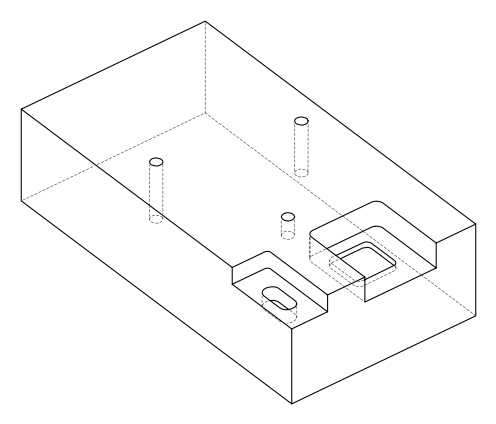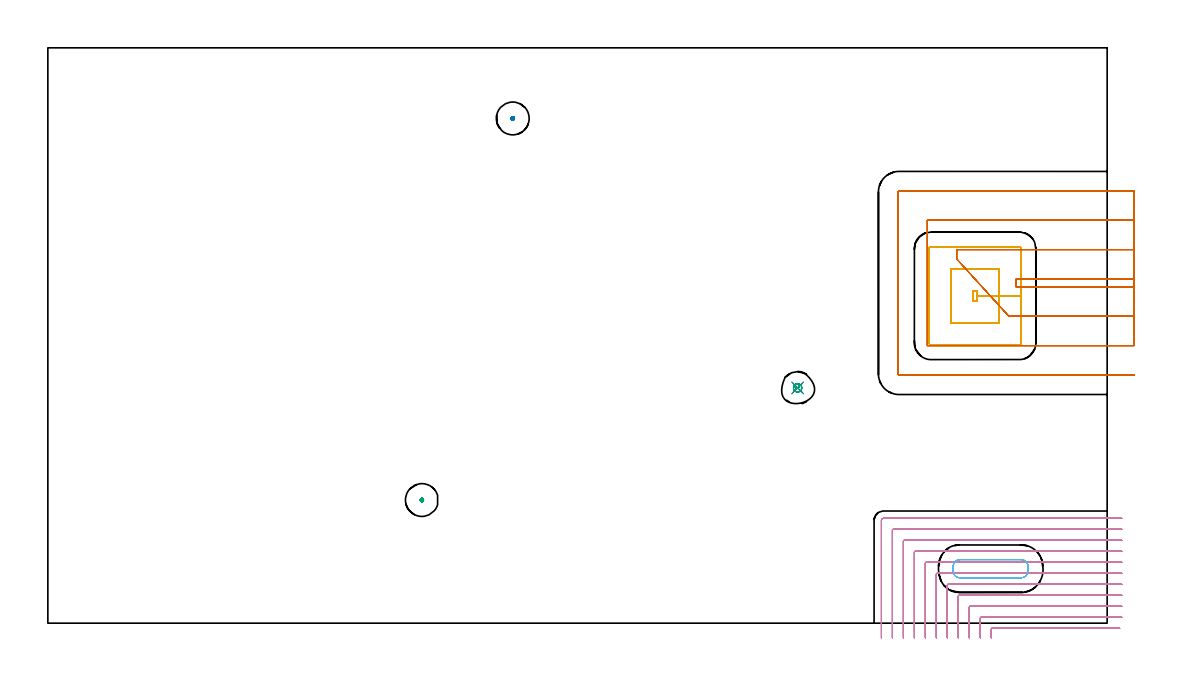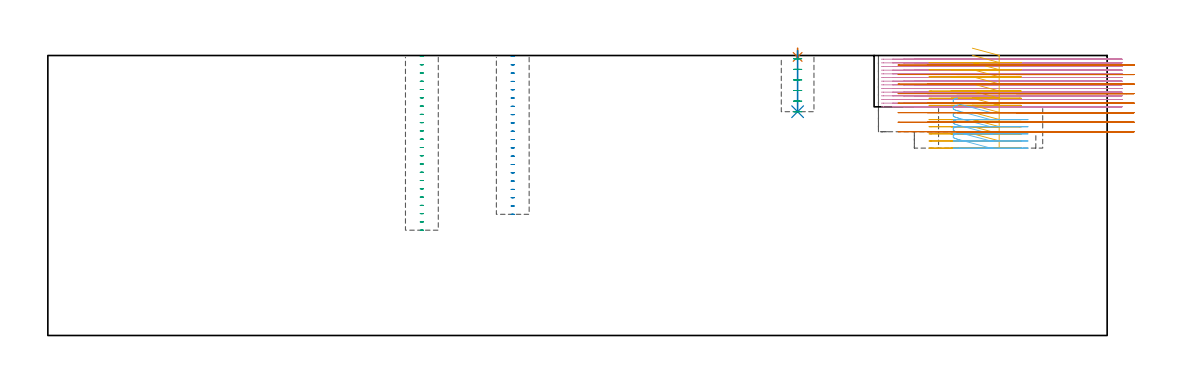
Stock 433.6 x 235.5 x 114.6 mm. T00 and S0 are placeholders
(PLAN: 9 operations, 6 tool changes, 63.2 min)
(1 SPOT_DRILL | STEP1POCKET | NXT0321_9005460120000 | 0.03 min | 5 mm3)
(2 DRILL_BLIND_HOLE_INTO_CENTER | STEP1POCKET | NXT0301_128 | 0.1 min | 2466 mm3)
(3 MILL_ROUGH_BLIND_HOLE_CONTOUR | STEP1POCKET | NXT0201_010 | Spiral | 0.41 min | 764 mm3)
(4 MILL_CORNER_NOTCH_RECTANGULAR | CORNER_NOTCH_RECTANGULAR | NXT0201_008 | Follow Part, ap 1.5, ae 75% | 35.18 min | 91892 mm3)
(5 MILL_RECTANGULAR_POCKET | POCKET_RECTANGULAR_STRAIGHT | NXT0201_011 | Follow Part, ap 3, ae 75% | 8.68 min | 96860 mm3)
(6 MILL_RECTANGULAR_POCKET_1 | POCKET_RECTANGULAR_STRAIGHT_1 | NXT0201_011 | Follow Part, ap 3, ae 75% | 1.43 min | 12862 mm3)
(7 MILL_SLOT | SLOT_PARTIAL_RECTANGULAR | UGT0201_008 | Follow Part, ap 4, ae 75% | 16.25 min | 185984 mm3)
(8 MILL_BLIND_HOLE_FROM_SOLID_MATERIAL | STEP1POCKET_1 | NXT0201_011 | Spiral | 0.54 min | 9142 mm3)
(9 MILL_BLIND_HOLE_FROM_SOLID_MATERIAL_1 | STEP1POCKET_2 | NXT0201_011 | Spiral | 0.6 min | 10102 mm3)
(TOOL NXT0321_9005460120000 | NC Spot Drill, 142deg, 12mm, Carbide, Uncoated | D12 PA142 FL30 Z2)
(TOOL NXT0301_128 | Carbide Drill 12mm [861.1-1200-036A1-GP GC34] | D12 PA150 FL37.4 Z2)
(TOOL NXT0201_010 | ENDMILL 10mm [2P460-1000-NA 1630] | D10 FL30 Z6)
(TOOL NXT0201_008 | ENDMILL 6mm [2P460-0600-NA 1630] | D6 FL26 Z6)
(TOOL NXT0201_011 | ENDMILL 12mm [2P460-1200-NA 1630] | D12 FL38 Z6)
(TOOL UGT0201_008 | End Mill 16 mm | D16 FL32 Z4)
(OP 1 SPOT_DRILL)
G17 G21 G94 G90
T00 M6
G54
G17 G0 G90 X306.9 Y96.3 S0 M3
G43 Z124.6 H0
G94 G81 G98 Z114.023 F250. R117.6
G80
M5
M2
(OP 2 DRILL_BLIND_HOLE_INTO_CENTER)
G17 G21 G94 G90
T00 M6
G54
G17 G0 G90 X306.9 Y96.3 S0 M3
G43 Z124.6 H1
G94 G81 G98 Z91.6 F250. R116.6
G80
M5
M2
(OP 3 MILL_ROUGH_BLIND_HOLE_CONTOUR)
G17 G21 G94 G90
T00 M6
G54
G17 G0 G90 X306.9 Y96.3 S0 M3
G43 Z124.6 H1
Z113.267
G94 G3 X307.503 Y97.397 R0.714 F250.
X305.989 Y97.735 R1.097
X305.465 Y95.389 R1.7
X305.989 Y97.735 R-1.7
X305.727 Y96.562 R0.85
X306.9 Y96.3 R0.85
G0 Z108.933
G3 X307.503 Y97.397 R0.714
X305.989 Y97.735 R1.097
X305.465 Y95.389 R1.7
X305.989 Y97.735 R-1.7
X305.727 Y96.562 R0.85
X306.9 Y96.3 R0.85
G0 Z104.6
G3 X307.503 Y97.397 R0.714
X305.989 Y97.735 R1.097
X305.465 Y95.389 R1.7
X305.989 Y97.735 R-1.7
X305.727 Y96.562 R0.85
X306.9 Y96.3 R0.85
G0 Z100.267
G3 X307.503 Y97.397 R0.714
X305.989 Y97.735 R1.097
X305.465 Y95.389 R1.7
X305.989 Y97.735 R-1.7
X305.727 Y96.562 R0.85
X306.9 Y96.3 R0.85
G0 Z95.933
G3 X307.503 Y97.397 R0.714
X305.989 Y97.735 R1.097
X305.465 Y95.389 R1.7
X305.989 Y97.735 R-1.7
X305.727 Y96.562 R0.85
X306.9 Y96.3 R0.85
G0 Z91.6
G3 X307.503 Y97.397 R0.714
X305.989 Y97.735 R1.097
X305.465 Y95.389 R1.7
X305.989 Y97.735 R-1.7
X305.727 Y96.562 R0.85
X306.9 Y96.3 R0.85
G0 Z124.6
M5
M2
(OP 4 MILL_CORNER_NOTCH_RECTANGULAR)
G17 G21 G94 G90
T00 M6
G54
G17 G0 G90 X438.742 Y-2.1 S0 M3
G43 Z124.6 H1
Z113.1
G94 G1 X435.742 F250.
X386.496 F500.
G3 X386.2 Y-2.396 R0.3
G1 Y-3.
Y-6. F250.
G0 Z124.6
X439.6 Y2.4
Z113.1
G1 X436.6
X381.996 F500.
G3 X381.7 Y2.104 R0.3
G1 Y-3.
Y-6. F250.
G0 Z124.6
X439.6 Y6.9
Z113.1
G1 X436.6
X377.496 F500.
G3 X377.2 Y6.604 R0.3
G1 Y-3.
Y-6. F250.
G0 Z124.6
X439.6 Y11.4
Z113.1
G1 X436.6
X372.997 F500.
G3 X372.7 Y11.103 R0.3
G1 Y-3.
Y-6. F250.
G0 Z124.6
X439.6 Y15.9
Z113.1
G1 X436.6
X368.497 F500.
G3 X368.2 Y15.603 R0.3
G1 Y-3.
Y-6. F250.
G0 Z124.6
X439.6 Y20.4
Z113.1
G1 X436.6
X363.997 F500.
G3 X363.7 Y20.103 R0.3
G1 Y-3.
Y-6. F250.
G0 Z124.6
X439.6 Y24.9
Z113.1
G1 X436.6
X359.497 F500.
G3 X359.2 Y24.603 R0.3
G1 Y-3.
Y-6. F250.
G0 Z124.6
X439.6 Y29.4
Z113.1
G1 X436.6
X354.997 F500.
G3 X354.7 Y29.103 R0.3
G1 Y-3.
Y-6. F250.
G0 Z124.6
X439.6 Y33.9
Z113.1
G1 X436.6
X350.497 F500.
G3 X350.2 Y33.603 R0.3
G1 Y-3.
Y-6. F250.
G0 Z124.6
X439.6 Y38.4
Z113.1
G1 X436.6
X345.997 F500.
G3 X345.7 Y38.103 R0.3
G1 Y-3.
Y-6. F250.
G0 Z124.6
X439.6 Y42.9
Z113.1
G1 X436.6
X342. F500.
G3 X341.2 Y42.1 R0.8
G1 Y-3.
Y-6. F250.
G0 Z124.6
X438.742 Y-2.1
Z111.6
G1 X435.742
X386.496 F500.
G3 X386.2 Y-2.396 R0.3
G1 Y-3.
Y-6. F250.
G0 Z124.6
X439.6 Y2.4
Z111.6
G1 X436.6
X381.996 F500.
G3 X381.7 Y2.104 R0.3
G1 Y-3.
Y-6. F250.
G0 Z124.6
X439.6 Y6.9
Z111.6
G1 X436.6
X377.496 F500.
G3 X377.2 Y6.604 R0.3
G1 Y-3.
Y-6. F250.
G0 Z124.6
X439.6 Y11.4
Z111.6
G1 X436.6
X372.997 F500.
G3 X372.7 Y11.103 R0.3
G1 Y-3.
Y-6. F250.
G0 Z124.6
X439.6 Y15.9
Z111.6
G1 X436.6
X368.497 F500.
G3 X368.2 Y15.603 R0.3
G1 Y-3.
Y-6. F250.
G0 Z124.6
X439.6 Y20.4
Z111.6
G1 X436.6
X363.997 F500.
G3 X363.7 Y20.103 R0.3
G1 Y-3.
Y-6. F250.
G0 Z124.6
X439.6 Y24.9
Z111.6
G1 X436.6
X359.497 F500.
G3 X359.2 Y24.603 R0.3
G1 Y-3.
Y-6. F250.
G0 Z124.6
X439.6 Y29.4
Z111.6
G1 X436.6
X354.997 F500.
G3 X354.7 Y29.103 R0.3
G1 Y-3.
Y-6. F250.
G0 Z124.6
X439.6 Y33.9
Z111.6
G1 X436.6
X350.497 F500.
G3 X350.2 Y33.603 R0.3
G1 Y-3.
Y-6. F250.
G0 Z124.6
X439.6 Y38.4
Z111.6
G1 X436.6
X345.997 F500.
G3 X345.7 Y38.103 R0.3
G1 Y-3.
Y-6. F250.
G0 Z124.6
X439.6 Y42.9
Z111.6
G1 X436.6
X342. F500.
G3 X341.2 Y42.1 R0.8
G1 Y-3.
Y-6. F250.
G0 Z124.6
X438.742 Y-2.1
Z110.1
G1 X435.742
X386.496 F500.
G3 X386.2 Y-2.396 R0.3
G1 Y-3.
Y-6. F250.
G0 Z124.6
X439.6 Y2.4
Z110.1
G1 X436.6
X381.996 F500.
G3 X381.7 Y2.104 R0.3
G1 Y-3.
Y-6. F250.
G0 Z124.6
X439.6 Y6.9
Z110.1
G1 X436.6
X377.496 F500.
G3 X377.2 Y6.604 R0.3
G1 Y-3.
Y-6. F250.
G0 Z124.6
X439.6 Y11.4
Z110.1
G1 X436.6
X372.997 F500.
G3 X372.7 Y11.103 R0.3
G1 Y-3.
Y-6. F250.
G0 Z124.6
X439.6 Y15.9
Z110.1
G1 X436.6
X368.497 F500.
G3 X368.2 Y15.603 R0.3
G1 Y-3.
Y-6. F250.
G0 Z124.6
X439.6 Y20.4
Z110.1
G1 X436.6
X363.997 F500.
G3 X363.7 Y20.103 R0.3
G1 Y-3.
Y-6. F250.
G0 Z124.6
X439.6 Y24.9
Z110.1
G1 X436.6
X359.497 F500.
G3 X359.2 Y24.603 R0.3
G1 Y-3.
Y-6. F250.
G0 Z124.6
X439.6 Y29.4
Z110.1
G1 X436.6
X354.997 F500.
G3 X354.7 Y29.103 R0.3
G1 Y-3.
Y-6. F250.
G0 Z124.6
X439.6 Y33.9
Z110.1
G1 X436.6
X350.497 F500.
G3 X350.2 Y33.603 R0.3
G1 Y-3.
Y-6. F250.
G0 Z124.6
X439.6 Y38.4
Z110.1
G1 X436.6
X345.997 F500.
G3 X345.7 Y38.103 R0.3
G1 Y-3.
Y-6. F250.
G0 Z124.6
X439.6 Y42.9
Z110.1
G1 X436.6
X342. F500.
G3 X341.2 Y42.1 R0.8
G1 Y-3.
Y-6. F250.
G0 Z124.6
X438.742 Y-2.1
Z108.6
G1 X435.742
X386.496 F500.
G3 X386.2 Y-2.396 R0.3
G1 Y-3.
Y-6. F250.
G0 Z124.6
X439.6 Y2.4
Z108.6
G1 X436.6
X381.996 F500.
G3 X381.7 Y2.104 R0.3
G1 Y-3.
Y-6. F250.
G0 Z124.6
X439.6 Y6.9
Z108.6
G1 X436.6
X377.496 F500.
G3 X377.2 Y6.604 R0.3
G1 Y-3.
Y-6. F250.
G0 Z124.6
X439.6 Y11.4
Z108.6
G1 X436.6
X372.997 F500.
G3 X372.7 Y11.103 R0.3
G1 Y-3.
Y-6. F250.
G0 Z124.6
X439.6 Y15.9
Z108.6
G1 X436.6
X368.497 F500.
G3 X368.2 Y15.603 R0.3
G1 Y-3.
Y-6. F250.
G0 Z124.6
X439.6 Y20.4
Z108.6
G1 X436.6
X363.997 F500.
G3 X363.7 Y20.103 R0.3
G1 Y-3.
Y-6. F250.
G0 Z124.6
X439.6 Y24.9
Z108.6
G1 X436.6
X359.497 F500.
G3 X359.2 Y24.603 R0.3
G1 Y-3.
Y-6. F250.
G0 Z124.6
X439.6 Y29.4
Z108.6
G1 X436.6
X354.997 F500.
G3 X354.7 Y29.103 R0.3
G1 Y-3.
Y-6. F250.
G0 Z124.6
X439.6 Y33.9
Z108.6
G1 X436.6
X350.497 F500.
G3 X350.2 Y33.603 R0.3
G1 Y-3.
Y-6. F250.
G0 Z124.6
X439.6 Y38.4
Z108.6
G1 X436.6
X345.997 F500.
G3 X345.7 Y38.103 R0.3
G1 Y-3.
Y-6. F250.
G0 Z124.6
X439.6 Y42.9
Z108.6
G1 X436.6
X342. F500.
G3 X341.2 Y42.1 R0.8
G1 Y-3.
Y-6. F250.
G0 Z124.6
X438.742 Y-2.1
Z107.1
G1 X435.742
X386.496 F500.
G3 X386.2 Y-2.396 R0.3
G1 Y-3.
Y-6. F250.
G0 Z124.6
X439.6 Y2.4
Z107.1
G1 X436.6
X381.996 F500.
G3 X381.7 Y2.104 R0.3
G1 Y-3.
Y-6. F250.
G0 Z124.6
X439.6 Y6.9
Z107.1
G1 X436.6
X377.496 F500.
G3 X377.2 Y6.604 R0.3
G1 Y-3.
Y-6. F250.
G0 Z124.6
X439.6 Y11.4
Z107.1
G1 X436.6
X372.997 F500.
G3 X372.7 Y11.103 R0.3
G1 Y-3.
Y-6. F250.
G0 Z124.6
X439.6 Y15.9
Z107.1
G1 X436.6
X368.497 F500.
G3 X368.2 Y15.603 R0.3
G1 Y-3.
Y-6. F250.
G0 Z124.6
X439.6 Y20.4
Z107.1
G1 X436.6
X363.997 F500.
G3 X363.7 Y20.103 R0.3
G1 Y-3.
Y-6. F250.
G0 Z124.6
X439.6 Y24.9
Z107.1
G1 X436.6
X359.497 F500.
G3 X359.2 Y24.603 R0.3
G1 Y-3.
Y-6. F250.
G0 Z124.6
X439.6 Y29.4
Z107.1
G1 X436.6
X354.997 F500.
G3 X354.7 Y29.103 R0.3
G1 Y-3.
Y-6. F250.
G0 Z124.6
X439.6 Y33.9
Z107.1
G1 X436.6
X350.497 F500.
G3 X350.2 Y33.603 R0.3
G1 Y-3.
Y-6. F250.
G0 Z124.6
X439.6 Y38.4
Z107.1
G1 X436.6
X345.997 F500.
G3 X345.7 Y38.103 R0.3
G1 Y-3.
Y-6. F250.
G0 Z124.6
X439.6 Y42.9
Z107.1
G1 X436.6
X342. F500.
G3 X341.2 Y42.1 R0.8
G1 Y-3.
Y-6. F250.
G0 Z124.6
X438.742 Y-2.1
Z105.6
G1 X435.742
X386.496 F500.
G3 X386.2 Y-2.396 R0.3
G1 Y-3.
Y-6. F250.
G0 Z124.6
X439.6 Y2.4
Z105.6
G1 X436.6
X381.996 F500.
G3 X381.7 Y2.104 R0.3
G1 Y-3.
Y-6. F250.
G0 Z124.6
X439.6 Y6.9
Z105.6
G1 X436.6
X377.496 F500.
G3 X377.2 Y6.604 R0.3
G1 Y-3.
Y-6. F250.
G0 Z124.6
X439.6 Y11.4
Z105.6
G1 X436.6
X372.997 F500.
G3 X372.7 Y11.103 R0.3
G1 Y-3.
Y-6. F250.
G0 Z124.6
X439.6 Y15.9
Z105.6
G1 X436.6
X368.497 F500.
G3 X368.2 Y15.603 R0.3
G1 Y-3.
Y-6. F250.
G0 Z124.6
X439.6 Y20.4
Z105.6
G1 X436.6
X363.997 F500.
G3 X363.7 Y20.103 R0.3
G1 Y-3.
Y-6. F250.
G0 Z124.6
X439.6 Y24.9
Z105.6
G1 X436.6
X359.497 F500.
G3 X359.2 Y24.603 R0.3
G1 Y-3.
Y-6. F250.
G0 Z124.6
X439.6 Y29.4
Z105.6
G1 X436.6
X354.997 F500.
G3 X354.7 Y29.103 R0.3
G1 Y-3.
Y-6. F250.
G0 Z124.6
X439.6 Y33.9
Z105.6
G1 X436.6
X350.497 F500.
G3 X350.2 Y33.603 R0.3
G1 Y-3.
Y-6. F250.
G0 Z124.6
X439.6 Y38.4
Z105.6
G1 X436.6
X345.997 F500.
G3 X345.7 Y38.103 R0.3
G1 Y-3.
Y-6. F250.
G0 Z124.6
X439.6 Y42.9
Z105.6
G1 X436.6
X342. F500.
G3 X341.2 Y42.1 R0.8
G1 Y-3.
Y-6. F250.
G0 Z124.6
X438.742 Y-2.1
Z104.1
G1 X435.742
X386.496 F500.
G3 X386.2 Y-2.396 R0.3
G1 Y-3.
Y-6. F250.
G0 Z124.6
X439.6 Y2.4
Z104.1
G1 X436.6
X381.996 F500.
G3 X381.7 Y2.104 R0.3
G1 Y-3.
Y-6. F250.
G0 Z124.6
X439.6 Y6.9
Z104.1
G1 X436.6
X377.496 F500.
G3 X377.2 Y6.604 R0.3
G1 Y-3.
Y-6. F250.
G0 Z124.6
X439.6 Y11.4
Z104.1
G1 X436.6
X372.997 F500.
G3 X372.7 Y11.103 R0.3
G1 Y-3.
Y-6. F250.
G0 Z124.6
X439.6 Y15.9
Z104.1
G1 X436.6
X368.497 F500.
G3 X368.2 Y15.603 R0.3
G1 Y-3.
Y-6. F250.
G0 Z124.6
X439.6 Y20.4
Z104.1
G1 X436.6
X363.997 F500.
G3 X363.7 Y20.103 R0.3
G1 Y-3.
Y-6. F250.
G0 Z124.6
X439.6 Y24.9
Z104.1
G1 X436.6
X359.497 F500.
G3 X359.2 Y24.603 R0.3
G1 Y-3.
Y-6. F250.
G0 Z124.6
X439.6 Y29.4
Z104.1
G1 X436.6
X354.997 F500.
G3 X354.7 Y29.103 R0.3
G1 Y-3.
Y-6. F250.
G0 Z124.6
X439.6 Y33.9
Z104.1
G1 X436.6
X350.497 F500.
G3 X350.2 Y33.603 R0.3
G1 Y-3.
Y-6. F250.
G0 Z124.6
X439.6 Y38.4
Z104.1
G1 X436.6
X345.997 F500.
G3 X345.7 Y38.103 R0.3
G1 Y-3.
Y-6. F250.
G0 Z124.6
X439.6 Y42.9
Z104.1
G1 X436.6
X342. F500.
G3 X341.2 Y42.1 R0.8
G1 Y-3.
Y-6. F250.
G0 Z124.6
X438.742 Y-2.1
Z102.6
G1 X435.742
X386.496 F500.
G3 X386.2 Y-2.396 R0.3
G1 Y-3.
Y-6. F250.
G0 Z124.6
X439.6 Y2.4
Z102.6
G1 X436.6
X381.996 F500.
G3 X381.7 Y2.104 R0.3
G1 Y-3.
Y-6. F250.
G0 Z124.6
X439.6 Y6.9
Z102.6
G1 X436.6
X377.496 F500.
G3 X377.2 Y6.604 R0.3
G1 Y-3.
Y-6. F250.
G0 Z124.6
X439.6 Y11.4
Z102.6
G1 X436.6
X372.997 F500.
G3 X372.7 Y11.103 R0.3
G1 Y-3.
Y-6. F250.
G0 Z124.6
X439.6 Y15.9
Z102.6
G1 X436.6
X368.497 F500.
G3 X368.2 Y15.603 R0.3
G1 Y-3.
Y-6. F250.
G0 Z124.6
X439.6 Y20.4
Z102.6
G1 X436.6
X363.997 F500.
G3 X363.7 Y20.103 R0.3
G1 Y-3.
Y-6. F250.
G0 Z124.6
X439.6 Y24.9
Z102.6
G1 X436.6
X359.497 F500.
G3 X359.2 Y24.603 R0.3
G1 Y-3.
Y-6. F250.
G0 Z124.6
X439.6 Y29.4
Z102.6
G1 X436.6
X354.997 F500.
G3 X354.7 Y29.103 R0.3
G1 Y-3.
Y-6. F250.
G0 Z124.6
X439.6 Y33.9
Z102.6
G1 X436.6
X350.497 F500.
G3 X350.2 Y33.603 R0.3
G1 Y-3.
Y-6. F250.
G0 Z124.6
X439.6 Y38.4
Z102.6
G1 X436.6
X345.997 F500.
G3 X345.7 Y38.103 R0.3
G1 Y-3.
Y-6. F250.
G0 Z124.6
X439.6 Y42.9
Z102.6
G1 X436.6
X342. F500.
G3 X341.2 Y42.1 R0.8
G1 Y-3.
Y-6. F250.
G0 Z124.6
X438.742 Y-2.1
Z101.1
G1 X435.742
X386.496 F500.
G3 X386.2 Y-2.396 R0.3
G1 Y-3.
Y-6. F250.
G0 Z124.6
X439.6 Y2.4
Z101.1
G1 X436.6
X381.996 F500.
G3 X381.7 Y2.104 R0.3
G1 Y-3.
Y-6. F250.
G0 Z124.6
X439.6 Y6.9
Z101.1
G1 X436.6
X377.496 F500.
G3 X377.2 Y6.604 R0.3
G1 Y-3.
Y-6. F250.
G0 Z124.6
X439.6 Y11.4
Z101.1
G1 X436.6
X372.997 F500.
G3 X372.7 Y11.103 R0.3
G1 Y-3.
Y-6. F250.
G0 Z124.6
X439.6 Y15.9
Z101.1
G1 X436.6
X368.497 F500.
G3 X368.2 Y15.603 R0.3
G1 Y-3.
Y-6. F250.
G0 Z124.6
X439.6 Y20.4
Z101.1
G1 X436.6
X363.997 F500.
G3 X363.7 Y20.103 R0.3
G1 Y-3.
Y-6. F250.
G0 Z124.6
X439.6 Y24.9
Z101.1
G1 X436.6
X359.497 F500.
G3 X359.2 Y24.603 R0.3
G1 Y-3.
Y-6. F250.
G0 Z124.6
X439.6 Y29.4
Z101.1
G1 X436.6
X354.997 F500.
G3 X354.7 Y29.103 R0.3
G1 Y-3.
Y-6. F250.
G0 Z124.6
X439.6 Y33.9
Z101.1
G1 X436.6
X350.497 F500.
G3 X350.2 Y33.603 R0.3
G1 Y-3.
Y-6. F250.
G0 Z124.6
X439.6 Y38.4
Z101.1
G1 X436.6
X345.997 F500.
G3 X345.7 Y38.103 R0.3
G1 Y-3.
Y-6. F250.
G0 Z124.6
X439.6 Y42.9
Z101.1
G1 X436.6
X342. F500.
G3 X341.2 Y42.1 R0.8
G1 Y-3.
Y-6. F250.
G0 Z124.6
X438.742 Y-2.1
Z99.6
G1 X435.742
X386.496 F500.
G3 X386.2 Y-2.396 R0.3
G1 Y-3.
Y-6. F250.
G0 Z124.6
X439.6 Y2.4
Z99.6
G1 X436.6
X381.996 F500.
G3 X381.7 Y2.104 R0.3
G1 Y-3.
Y-6. F250.
G0 Z124.6
X439.6 Y6.9
Z99.6
G1 X436.6
X377.496 F500.
G3 X377.2 Y6.604 R0.3
G1 Y-3.
Y-6. F250.
G0 Z124.6
X439.6 Y11.4
Z99.6
G1 X436.6
X372.997 F500.
G3 X372.7 Y11.103 R0.3
G1 Y-3.
Y-6. F250.
G0 Z124.6
X439.6 Y15.9
Z99.6
G1 X436.6
X368.497 F500.
G3 X368.2 Y15.603 R0.3
G1 Y-3.
Y-6. F250.
G0 Z124.6
X439.6 Y20.4
Z99.6
G1 X436.6
X363.997 F500.
G3 X363.7 Y20.103 R0.3
G1 Y-3.
Y-6. F250.
G0 Z124.6
X439.6 Y24.9
Z99.6
G1 X436.6
X359.497 F500.
G3 X359.2 Y24.603 R0.3
G1 Y-3.
Y-6. F250.
G0 Z124.6
X439.6 Y29.4
Z99.6
G1 X436.6
X354.997 F500.
G3 X354.7 Y29.103 R0.3
G1 Y-3.
Y-6. F250.
G0 Z124.6
X439.6 Y33.9
Z99.6
G1 X436.6
X350.497 F500.
G3 X350.2 Y33.603 R0.3
G1 Y-3.
Y-6. F250.
G0 Z124.6
X439.6 Y38.4
Z99.6
G1 X436.6
X345.997 F500.
G3 X345.7 Y38.103 R0.3
G1 Y-3.
Y-6. F250.
G0 Z124.6
X439.6 Y42.9
Z99.6
G1 X436.6
X342. F500.
G3 X341.2 Y42.1 R0.8
G1 Y-3.
Y-6. F250.
G0 Z124.6
X438.742 Y-2.1
Z98.1
G1 X435.742
X386.496 F500.
G3 X386.2 Y-2.396 R0.3
G1 Y-3.
Y-6. F250.
G0 Z124.6
X439.6 Y2.4
Z98.1
G1 X436.6
X381.996 F500.
G3 X381.7 Y2.104 R0.3
G1 Y-3.
Y-6. F250.
G0 Z124.6
X439.6 Y6.9
Z98.1
G1 X436.6
X377.496 F500.
G3 X377.2 Y6.604 R0.3
G1 Y-3.
Y-6. F250.
G0 Z124.6
X439.6 Y11.4
Z98.1
G1 X436.6
X372.997 F500.
G3 X372.7 Y11.103 R0.3
G1 Y-3.
Y-6. F250.
G0 Z124.6
X439.6 Y15.9
Z98.1
G1 X436.6
X368.497 F500.
G3 X368.2 Y15.603 R0.3
G1 Y-3.
Y-6. F250.
G0 Z124.6
X439.6 Y20.4
Z98.1
G1 X436.6
X363.997 F500.
G3 X363.7 Y20.103 R0.3
G1 Y-3.
Y-6. F250.
G0 Z124.6
X439.6 Y24.9
Z98.1
G1 X436.6
X359.497 F500.
G3 X359.2 Y24.603 R0.3
G1 Y-3.
Y-6. F250.
G0 Z124.6
X439.6 Y29.4
Z98.1
G1 X436.6
X354.997 F500.
G3 X354.7 Y29.103 R0.3
G1 Y-3.
Y-6. F250.
G0 Z124.6
X439.6 Y33.9
Z98.1
G1 X436.6
X350.497 F500.
G3 X350.2 Y33.603 R0.3
G1 Y-3.
Y-6. F250.
G0 Z124.6
X439.6 Y38.4
Z98.1
G1 X436.6
X345.997 F500.
G3 X345.7 Y38.103 R0.3
G1 Y-3.
Y-6. F250.
G0 Z124.6
X439.6 Y42.9
Z98.1
G1 X436.6
X342. F500.
G3 X341.2 Y42.1 R0.8
G1 Y-3.
Y-6. F250.
G0 Z124.6
X438.742 Y-2.1
Z96.6
G1 X435.742
X386.496 F500.
G3 X386.2 Y-2.396 R0.3
G1 Y-3.
Y-6. F250.
G0 Z124.6
X439.6 Y2.4
Z96.6
G1 X436.6
X381.996 F500.
G3 X381.7 Y2.104 R0.3
G1 Y-3.
Y-6. F250.
G0 Z124.6
X439.6 Y6.9
Z96.6
G1 X436.6
X377.496 F500.
G3 X377.2 Y6.604 R0.3
G1 Y-3.
Y-6. F250.
G0 Z124.6
X439.6 Y11.4
Z96.6
G1 X436.6
X372.997 F500.
G3 X372.7 Y11.103 R0.3
G1 Y-3.
Y-6. F250.
G0 Z124.6
X439.6 Y15.9
Z96.6
G1 X436.6
X368.497 F500.
G3 X368.2 Y15.603 R0.3
G1 Y-3.
Y-6. F250.
G0 Z124.6
X439.6 Y20.4
Z96.6
G1 X436.6
X363.997 F500.
G3 X363.7 Y20.103 R0.3
G1 Y-3.
Y-6. F250.
G0 Z124.6
X439.6 Y24.9
Z96.6
G1 X436.6
X359.497 F500.
G3 X359.2 Y24.603 R0.3
G1 Y-3.
Y-6. F250.
G0 Z124.6
X439.6 Y29.4
Z96.6
G1 X436.6
X354.997 F500.
G3 X354.7 Y29.103 R0.3
G1 Y-3.
Y-6. F250.
G0 Z124.6
X439.6 Y33.9
Z96.6
G1 X436.6
X350.497 F500.
G3 X350.2 Y33.603 R0.3
G1 Y-3.
Y-6. F250.
G0 Z124.6
X439.6 Y38.4
Z96.6
G1 X436.6
X345.997 F500.
G3 X345.7 Y38.103 R0.3
G1 Y-3.
Y-6. F250.
G0 Z124.6
X439.6 Y42.9
Z96.6
G1 X436.6
X342. F500.
G3 X341.2 Y42.1 R0.8
G1 Y-3.
Y-6. F250.
G0 Z124.6
X438.742 Y-2.1
Z95.1
G1 X435.742
X386.496 F500.
G3 X386.2 Y-2.396 R0.3
G1 Y-3.
Y-6. F250.
G0 Z124.6
X439.6 Y2.4
Z95.1
G1 X436.6
X381.996 F500.
G3 X381.7 Y2.104 R0.3
G1 Y-3.
Y-6. F250.
G0 Z124.6
X439.6 Y6.9
Z95.1
G1 X436.6
X377.496 F500.
G3 X377.2 Y6.604 R0.3
G1 Y-3.
Y-6. F250.
G0 Z124.6
X439.6 Y11.4
Z95.1
G1 X436.6
X372.997 F500.
G3 X372.7 Y11.103 R0.3
G1 Y-3.
Y-6. F250.
G0 Z124.6
X439.6 Y15.9
Z95.1
G1 X436.6
X368.497 F500.
G3 X368.2 Y15.603 R0.3
G1 Y-3.
Y-6. F250.
G0 Z124.6
X439.6 Y20.4
Z95.1
G1 X436.6
X363.997 F500.
G3 X363.7 Y20.103 R0.3
G1 Y-3.
Y-6. F250.
G0 Z124.6
X439.6 Y24.9
Z95.1
G1 X436.6
X359.497 F500.
G3 X359.2 Y24.603 R0.3
G1 Y-3.
Y-6. F250.
G0 Z124.6
X439.6 Y29.4
Z95.1
G1 X436.6
X354.997 F500.
G3 X354.7 Y29.103 R0.3
G1 Y-3.
Y-6. F250.
G0 Z124.6
X439.6 Y33.9
Z95.1
G1 X436.6
X350.497 F500.
G3 X350.2 Y33.603 R0.3
G1 Y-3.
Y-6. F250.
G0 Z124.6
X439.6 Y38.4
Z95.1
G1 X436.6
X345.997 F500.
G3 X345.7 Y38.103 R0.3
G1 Y-3.
Y-6. F250.
G0 Z124.6
X439.6 Y42.9
Z95.1
G1 X436.6
X342. F500.
G3 X341.2 Y42.1 R0.8
G1 Y-3.
Y-6. F250.
G0 Z124.6
X438.742 Y-2.1
Z93.6
G1 X435.742
X386.496 F500.
G3 X386.2 Y-2.396 R0.3
G1 Y-3.
Y-6. F250.
G0 Z124.6
X439.6 Y2.4
Z93.6
G1 X436.6
X381.996 F500.
G3 X381.7 Y2.104 R0.3
G1 Y-3.
Y-6. F250.
G0 Z124.6
X439.6 Y6.9
Z93.6
G1 X436.6
X377.496 F500.
G3 X377.2 Y6.604 R0.3
G1 Y-3.
Y-6. F250.
G0 Z124.6
X439.6 Y11.4
Z93.6
G1 X436.6
X372.997 F500.
G3 X372.7 Y11.103 R0.3
G1 Y-3.
Y-6. F250.
G0 Z124.6
X439.6 Y15.9
Z93.6
G1 X436.6
X368.497 F500.
G3 X368.2 Y15.603 R0.3
G1 Y-3.
Y-6. F250.
G0 Z124.6
X439.6 Y20.4
Z93.6
G1 X436.6
X363.997 F500.
G3 X363.7 Y20.103 R0.3
G1 Y-3.
Y-6. F250.
G0 Z124.6
X439.6 Y24.9
Z93.6
G1 X436.6
X359.497 F500.
G3 X359.2 Y24.603 R0.3
G1 Y-3.
Y-6. F250.
G0 Z124.6
X439.6 Y29.4
Z93.6
G1 X436.6
X354.997 F500.
G3 X354.7 Y29.103 R0.3
G1 Y-3.
Y-6. F250.
G0 Z124.6
X439.6 Y33.9
Z93.6
G1 X436.6
X350.497 F500.
G3 X350.2 Y33.603 R0.3
G1 Y-3.
Y-6. F250.
G0 Z124.6
X439.6 Y38.4
Z93.6
G1 X436.6
X345.997 F500.
G3 X345.7 Y38.103 R0.3
G1 Y-3.
Y-6. F250.
G0 Z124.6
X439.6 Y42.9
Z93.6
G1 X436.6
X342. F500.
G3 X341.2 Y42.1 R0.8
G1 Y-3.
Y-6. F250.
G0 Z124.6
M5
M2
(OP 5 MILL_RECTANGULAR_POCKET)
G17 G21 G94 G90
T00 M6
G54
G17 G0 G90 X378.424 Y122.9 S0 M3
G43 Z124.6 H1
Z117.6
G94 G1 X389.4 Z114.659 F250.
Y134. Z111.685
X380.4
Y136.1 F500.
X378.7
Y131.9
X380.4
Y134.
X389.4
Y145.1
X369.7
Y122.9
X389.4
Y134.
X398.4
Y153.3
G3 X397.6 Y154.1 R0.8
G1 X361.5
G3 X360.7 Y153.3 R0.8
G1 Y114.7
G3 X361.5 Y113.9 R0.8
G1 X397.6
G3 X398.4 Y114.7 R0.8
G1 Y134.
Y135.
G0 X378.424 Y122.9 Z114.685
G1 X389.4 Z111.743 F250.
Y134. Z108.769
X380.4
Y136.1 F500.
X378.7
Y131.9
X380.4
Y134.
X389.4
Y145.1
X369.7
Y122.9
X389.4
Y134.
X398.4
Y153.3
G3 X397.6 Y154.1 R0.8
G1 X361.5
G3 X360.7 Y153.3 R0.8
G1 Y114.7
G3 X361.5 Y113.9 R0.8
G1 X397.6
G3 X398.4 Y114.7 R0.8
G1 Y134.
Y135.
G0 X378.424 Y122.9 Z111.769
G1 X389.4 Z108.828 F250.
Y134. Z105.854
X380.4
Y136.1 F500.
X378.7
Y131.9
X380.4
Y134.
X389.4
Y145.1
X369.7
Y122.9
X389.4
Y134.
X398.4
Y153.3
G3 X397.6 Y154.1 R0.8
G1 X361.5
G3 X360.7 Y153.3 R0.8
G1 Y114.7
G3 X361.5 Y113.9 R0.8
G1 X397.6
G3 X398.4 Y114.7 R0.8
G1 Y134.
Y135.
G0 X378.424 Y122.9 Z108.854
G1 X389.4 Z105.913 F250.
Y134. Z102.938
X380.4
Y136.1 F500.
X378.7
Y131.9
X380.4
Y134.
X389.4
Y145.1
X369.7
Y122.9
X389.4
Y134.
X398.4
Y153.3
G3 X397.6 Y154.1 R0.8
G1 X361.5
G3 X360.7 Y153.3 R0.8
G1 Y114.7
G3 X361.5 Y113.9 R0.8
G1 X397.6
G3 X398.4 Y114.7 R0.8
G1 Y134.
Y135.
G0 X378.424 Y122.9 Z105.938
G1 X389.4 Z102.997 F250.
Y134. Z100.023
X380.4
Y136.1 F500.
X378.7
Y131.9
X380.4
Y134.
X389.4
Y145.1
X369.7
Y122.9
X389.4
Y134.
X398.4
Y153.3
G3 X397.6 Y154.1 R0.8
G1 X361.5
G3 X360.7 Y153.3 R0.8
G1 Y114.7
G3 X361.5 Y113.9 R0.8
G1 X397.6
G3 X398.4 Y114.7 R0.8
G1 Y134.
Y135.
G0 X378.424 Y122.9 Z103.023
G1 X389.4 Z100.082 F250.
Y134. Z97.108
X380.4
Y136.1 F500.
X378.7
Y131.9
X380.4
Y134.
X389.4
Y145.1
X369.7
Y122.9
X389.4
Y134.
X398.4
Y153.3
G3 X397.6 Y154.1 R0.8
G1 X361.5
G3 X360.7 Y153.3 R0.8
G1 Y114.7
G3 X361.5 Y113.9 R0.8
G1 X397.6
G3 X398.4 Y114.7 R0.8
G1 Y134.
Y135.
G0 X378.424 Y122.9 Z100.108
G1 X389.4 Z97.167 F250.
Y134. Z94.192
X380.4
Y136.1 F500.
X378.7
Y131.9
X380.4
Y134.
X389.4
Y145.1
X369.7
Y122.9
X389.4
Y134.
X398.4
Y153.3
G3 X397.6 Y154.1 R0.8
G1 X361.5
G3 X360.7 Y153.3 R0.8
G1 Y114.7
G3 X361.5 Y113.9 R0.8
G1 X397.6
G3 X398.4 Y114.7 R0.8
G1 Y134.
Y135.
G0 X378.424 Y122.9 Z97.192
G1 X389.4 Z94.251 F250.
Y134. Z91.277
X380.4
Y136.1 F500.
X378.7
Y131.9
X380.4
Y134.
X389.4
Y145.1
X369.7
Y122.9
X389.4
Y134.
X398.4
Y153.3
G3 X397.6 Y154.1 R0.8
G1 X361.5
G3 X360.7 Y153.3 R0.8
G1 Y114.7
G3 X361.5 Y113.9 R0.8
G1 X397.6
G3 X398.4 Y114.7 R0.8
G1 Y134.
Y135.
G0 X378.424 Y122.9 Z94.277
G1 X389.4 Z91.336 F250.
Y134. Z88.362
X380.4
Y136.1 F500.
X378.7
Y131.9
X380.4
Y134.
X389.4
Y145.1
X369.7
Y122.9
X389.4
Y134.
X398.4
Y153.3
G3 X397.6 Y154.1 R0.8
G1 X361.5
G3 X360.7 Y153.3 R0.8
G1 Y114.7
G3 X361.5 Y113.9 R0.8
G1 X397.6
G3 X398.4 Y114.7 R0.8
G1 Y134.
Y135.
G0 X378.424 Y122.9 Z91.362
G1 X389.4 Z88.42 F250.
Y134. Z85.446
X380.4
Y136.1 F500.
X378.7
Y131.9
X380.4
Y134.
X389.4
Y145.1
X369.7
Y122.9
X389.4
Y134.
X398.4
Y153.3
G3 X397.6 Y154.1 R0.8
G1 X361.5
G3 X360.7 Y153.3 R0.8
G1 Y114.7
G3 X361.5 Y113.9 R0.8
G1 X397.6
G3 X398.4 Y114.7 R0.8
G1 Y134.
Y135.
G0 X378.424 Y122.9 Z88.446
G1 X389.4 Z85.505 F250.
Y134. Z82.531
X380.4
Y136.1 F500.
X378.7
Y131.9
X380.4
Y134.
X389.4
Y145.1
X369.7
Y122.9
X389.4
Y134.
X398.4
Y153.3
G3 X397.6 Y154.1 R0.8
G1 X361.5
G3 X360.7 Y153.3 R0.8
G1 Y114.7
G3 X361.5 Y113.9 R0.8
G1 X397.6
G3 X398.4 Y114.7 R0.8
G1 Y134.
Y135.
G0 X378.424 Y122.9 Z85.531
G1 X389.4 Z82.59 F250.
Y134. Z79.615
X380.4
Y136.1 F500.
X378.7
Y131.9
X380.4
Y134.
X389.4
Y145.1
X369.7
Y122.9
X389.4
Y134.
X398.4
Y153.3
G3 X397.6 Y154.1 R0.8
G1 X361.5
G3 X360.7 Y153.3 R0.8
G1 Y114.7
G3 X361.5 Y113.9 R0.8
G1 X397.6
G3 X398.4 Y114.7 R0.8
G1 Y134.
Y135.
G0 X378.424 Y122.9 Z82.615
G1 X389.4 Z79.674 F250.
Y134. Z76.7
X380.4
Y136.1 F500.
X378.7
Y131.9
X380.4
Y134.
X389.4
Y145.1
X369.7
Y122.9
X389.4
Y134.
X398.4
Y153.3
G3 X397.6 Y154.1 R0.8
G1 X361.5
G3 X360.7 Y153.3 R0.8
G1 Y114.7
G3 X361.5 Y113.9 R0.8
G1 X397.6
G3 X398.4 Y114.7 R0.8
G1 Y134.
Y135.
G0 Z124.6
M5
M2
(OP 6 MILL_RECTANGULAR_POCKET_1)
G17 G21 G94 G90
T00 M6
G54
G17 G0 G90 X372.31 Y25.816 S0 M3
G43 Z124.6 H1
Z97.192
G94 G1 X372.29 Y25.809 Z97.186 F250.
X371.9 Y25.615 Z97.07
X371.547 Y25.36 Z96.953
X371.24 Y25.053 Z96.837
X370.985 Y24.7 Z96.72
X370.791 Y24.31 Z96.603
X370.661 Y23.895 Z96.487
X370.6 Y23.464 Z96.37
Y21.136 Z95.746
X370.661 Y20.705 Z95.63
X370.791 Y20.29 Z95.513
X370.985 Y19.9 Z95.397
X371.24 Y19.547 Z95.28
X371.547 Y19.24 Z95.163
X371.9 Y18.985 Z95.047
X372.29 Y18.791 Z94.93
X372.705 Y18.661 Z94.814
X373.136 Y18.6 Z94.697
X373.3 Z94.653
X385.9 Z91.277
X398.5 F500.
G3 X401.2 Y21.3 R2.7
G1 Y23.3
G3 X398.5 Y26. R2.7
G1 X373.3
G3 X370.6 Y23.3 R2.7
G1 Y21.3
G3 X373.3 Y18.6 R2.7
G1 X385.9
X386.9
G0 X372.31 Y25.816 Z94.277
G1 X372.29 Y25.809 Z94.271 F250.
X371.9 Y25.615 Z94.154
X371.547 Y25.36 Z94.038
X371.24 Y25.053 Z93.921
X370.985 Y24.7 Z93.805
X370.791 Y24.31 Z93.688
X370.661 Y23.895 Z93.572
X370.6 Y23.464 Z93.455
Y21.136 Z92.831
X370.661 Y20.705 Z92.714
X370.791 Y20.29 Z92.598
X370.985 Y19.9 Z92.481
X371.24 Y19.547 Z92.365
X371.547 Y19.24 Z92.248
X371.9 Y18.985 Z92.131
X372.29 Y18.791 Z92.015
X372.705 Y18.661 Z91.898
X373.136 Y18.6 Z91.782
X373.3 Z91.738
X385.9 Z88.362
X398.5 F500.
G3 X401.2 Y21.3 R2.7
G1 Y23.3
G3 X398.5 Y26. R2.7
G1 X373.3
G3 X370.6 Y23.3 R2.7
G1 Y21.3
G3 X373.3 Y18.6 R2.7
G1 X385.9
X386.9
G0 X372.31 Y25.816 Z91.362
G1 X372.29 Y25.809 Z91.356 F250.
X371.9 Y25.615 Z91.239
X371.547 Y25.36 Z91.122
X371.24 Y25.053 Z91.006
X370.985 Y24.7 Z90.889
X370.791 Y24.31 Z90.773
X370.661 Y23.895 Z90.656
X370.6 Y23.464 Z90.54
Y21.136 Z89.916
X370.661 Y20.705 Z89.799
X370.791 Y20.29 Z89.682
X370.985 Y19.9 Z89.566
X371.24 Y19.547 Z89.449
X371.547 Y19.24 Z89.333
X371.9 Y18.985 Z89.216
X372.29 Y18.791 Z89.1
X372.705 Y18.661 Z88.983
X373.136 Y18.6 Z88.866
X373.3 Z88.822
X385.9 Z85.446
X398.5 F500.
G3 X401.2 Y21.3 R2.7
G1 Y23.3
G3 X398.5 Y26. R2.7
G1 X373.3
G3 X370.6 Y23.3 R2.7
G1 Y21.3
G3 X373.3 Y18.6 R2.7
G1 X385.9
X386.9
G0 X372.31 Y25.816 Z88.446
G1 X372.29 Y25.809 Z88.44 F250.
X371.9 Y25.615 Z88.324
X371.547 Y25.36 Z88.207
X371.24 Y25.053 Z88.091
X370.985 Y24.7 Z87.974
X370.791 Y24.31 Z87.857
X370.661 Y23.895 Z87.741
X370.6 Y23.464 Z87.624
Y21.136 Z87.
X370.661 Y20.705 Z86.884
X370.791 Y20.29 Z86.767
X370.985 Y19.9 Z86.65
X371.24 Y19.547 Z86.534
X371.547 Y19.24 Z86.417
X371.9 Y18.985 Z86.301
X372.29 Y18.791 Z86.184
X372.705 Y18.661 Z86.068
X373.136 Y18.6 Z85.951
X373.3 Z85.907
X385.9 Z82.531
X398.5 F500.
G3 X401.2 Y21.3 R2.7
G1 Y23.3
G3 X398.5 Y26. R2.7
G1 X373.3
G3 X370.6 Y23.3 R2.7
G1 Y21.3
G3 X373.3 Y18.6 R2.7
G1 X385.9
X386.9
G0 X372.31 Y25.816 Z85.531
G1 X372.29 Y25.809 Z85.525 F250.
X371.9 Y25.615 Z85.408
X371.547 Y25.36 Z85.292
X371.24 Y25.053 Z85.175
X370.985 Y24.7 Z85.059
X370.791 Y24.31 Z84.942
X370.661 Y23.895 Z84.825
X370.6 Y23.464 Z84.709
Y21.136 Z84.085
X370.661 Y20.705 Z83.968
X370.791 Y20.29 Z83.852
X370.985 Y19.9 Z83.735
X371.24 Y19.547 Z83.618
X371.547 Y19.24 Z83.502
X371.9 Y18.985 Z83.385
X372.29 Y18.791 Z83.269
X372.705 Y18.661 Z83.152
X373.136 Y18.6 Z83.036
X373.3 Z82.992
X385.9 Z79.615
X398.5 F500.
G3 X401.2 Y21.3 R2.7
G1 Y23.3
G3 X398.5 Y26. R2.7
G1 X373.3
G3 X370.6 Y23.3 R2.7
G1 Y21.3
G3 X373.3 Y18.6 R2.7
G1 X385.9
X386.9
G0 X372.31 Y25.816 Z82.615
G1 X372.29 Y25.809 Z82.61 F250.
X371.9 Y25.615 Z82.493
X371.547 Y25.36 Z82.376
X371.24 Y25.053 Z82.26
X370.985 Y24.7 Z82.143
X370.791 Y24.31 Z82.027
X370.661 Y23.895 Z81.91
X370.6 Y23.464 Z81.793
Y21.136 Z81.169
X370.661 Y20.705 Z81.053
X370.791 Y20.29 Z80.936
X370.985 Y19.9 Z80.82
X371.24 Y19.547 Z80.703
X371.547 Y19.24 Z80.587
X371.9 Y18.985 Z80.47
X372.29 Y18.791 Z80.353
X372.705 Y18.661 Z80.237
X373.136 Y18.6 Z80.12
X373.3 Z80.076
X385.9 Z76.7
X398.5 F500.
G3 X401.2 Y21.3 R2.7
G1 Y23.3
G3 X398.5 Y26. R2.7
G1 X373.3
G3 X370.6 Y23.3 R2.7
G1 Y21.3
G3 X373.3 Y18.6 R2.7
G1 X385.9
X386.9
G0 Z124.6
M5
M2
(OP 7 MILL_SLOT)
G17 G21 G94 G90
T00 M6
G54
G17 G0 G90 X444.6 Y140.9 S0 M3
G43 Z124.6 H0
Z110.7
G94 G1 X441.6 F250.
X396.4 F500.
Y137.6
X441.6
X444.6 F250.
Y152.9
X441.6
X372. F500.
Y152.1
Y149.1 F250.
X393.4 Y125.6 F500.
X396.4 F250.
X441.6 F500.
X444.6 F250.
Y164.9
X441.6
X360. F500.
Y113.6
X441.6
X444.6 F250.
Y176.9
X441.6
X348.4 F500.
G3 X348. Y176.5 R0.4
G1 Y102.
G3 X348.4 Y101.6 R0.4
G1 X441.6
X444.6 F250.
G0 Y140.9 Z106.8
G1 X441.6
X396.4 F500.
Y137.6
X441.6
X444.6 F250.
Y152.9
X441.6
X372. F500.
Y152.1
Y149.1 F250.
X393.4 Y125.6 F500.
X396.4 F250.
X441.6 F500.
X444.6 F250.
Y164.9
X441.6
X360. F500.
Y113.6
X441.6
X444.6 F250.
Y176.9
X441.6
X348.4 F500.
G3 X348. Y176.5 R0.4
G1 Y102.
G3 X348.4 Y101.6 R0.4
G1 X441.6
X444.6 F250.
G0 Y140.9 Z102.9
G1 X441.6
X396.4 F500.
Y137.6
X441.6
X444.6 F250.
Y152.9
X441.6
X372. F500.
Y152.1
Y149.1 F250.
X393.4 Y125.6 F500.
X396.4 F250.
X441.6 F500.
X444.6 F250.
Y164.9
X441.6
X360. F500.
Y113.6
X441.6
X444.6 F250.
Y176.9
X441.6
X348.4 F500.
G3 X348. Y176.5 R0.4
G1 Y102.
G3 X348.4 Y101.6 R0.4
G1 X441.6
X444.6 F250.
G0 Y140.9 Z99.
G1 X441.6
X396.4 F500.
Y137.6
X441.6
X444.6 F250.
Y152.9
X441.6
X372. F500.
Y152.1
Y149.1 F250.
X393.4 Y125.6 F500.
X396.4 F250.
X441.6 F500.
X444.6 F250.
Y164.9
X441.6
X360. F500.
Y113.6
X441.6
X444.6 F250.
Y176.9
X441.6
X348.4 F500.
G3 X348. Y176.5 R0.4
G1 Y102.
G3 X348.4 Y101.6 R0.4
G1 X441.6
X444.6 F250.
G0 Y140.9 Z95.1
G1 X441.6
X396.4 F500.
Y137.6
X441.6
X444.6 F250.
Y152.9
X441.6
X372. F500.
Y152.1
Y149.1 F250.
X393.4 Y125.6 F500.
X396.4 F250.
X441.6 F500.
X444.6 F250.
Y164.9
X441.6
X360. F500.
Y113.6
X441.6
X444.6 F250.
Y176.9
X441.6
X348.4 F500.
G3 X348. Y176.5 R0.4
G1 Y102.
G3 X348.4 Y101.6 R0.4
G1 X441.6
X444.6 F250.
G0 Y140.9 Z91.2
G1 X441.6
X396.4 F500.
Y137.6
X441.6
X444.6 F250.
Y152.9
X441.6
X372. F500.
Y152.1
Y149.1 F250.
X393.4 Y125.6 F500.
X396.4 F250.
X441.6 F500.
X444.6 F250.
Y164.9
X441.6
X360. F500.
Y113.6
X441.6
X444.6 F250.
Y176.9
X441.6
X348.4 F500.
G3 X348. Y176.5 R0.4
G1 Y102.
G3 X348.4 Y101.6 R0.4
G1 X441.6
X444.6 F250.
G0 Y140.9 Z87.3
G1 X441.6
X396.4 F500.
Y137.6
X441.6
X444.6 F250.
Y152.9
X441.6
X372. F500.
Y152.1
Y149.1 F250.
X393.4 Y125.6 F500.
X396.4 F250.
X441.6 F500.
X444.6 F250.
Y164.9
X441.6
X360. F500.
Y113.6
X441.6
X444.6 F250.
Y176.9
X441.6
X348.4 F500.
G3 X348. Y176.5 R0.4
G1 Y102.
G3 X348.4 Y101.6 R0.4
G1 X441.6
X444.6 F250.
G0 Y140.9 Z83.4
G1 X441.6
X396.4 F500.
Y137.6
X441.6
X444.6 F250.
Y152.9
X441.6
X372. F500.
Y152.1
Y149.1 F250.
X393.4 Y125.6 F500.
X396.4 F250.
X441.6 F500.
X444.6 F250.
Y164.9
X441.6
X360. F500.
Y113.6
X441.6
X444.6 F250.
Y176.9
X441.6
X348.4 F500.
G3 X348. Y176.5 R0.4
G1 Y102.
G3 X348.4 Y101.6 R0.4
G1 X441.6
X444.6 F250.
G0 Z124.6
M5
M2
(OP 8 MILL_BLIND_HOLE_FROM_SOLID_MATERIAL)
G17 G21 G94 G90
T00 M6
G54
G17 G0 G90 X190.3 Y206.6 S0 M3
G43 Z124.6 H1
Z114.2
G94 G3 X190.65 Y206.95 R0.35 F250.
X190.3 Y207.3 R0.35
X189.6 Y206.6 R0.7
X190.3 Y207.3 R-0.7
X189.95 Y206.95 R0.35
X190.3 Y206.6 R0.35
G0 Z110.8
G3 X190.65 Y206.95 R0.35
X190.3 Y207.3 R0.35
X189.6 Y206.6 R0.7
X190.3 Y207.3 R-0.7
X189.95 Y206.95 R0.35
X190.3 Y206.6 R0.35
G0 Z107.4
G3 X190.65 Y206.95 R0.35
X190.3 Y207.3 R0.35
X189.6 Y206.6 R0.7
X190.3 Y207.3 R-0.7
X189.95 Y206.95 R0.35
X190.3 Y206.6 R0.35
G0 Z104.
G3 X190.65 Y206.95 R0.35
X190.3 Y207.3 R0.35
X189.6 Y206.6 R0.7
X190.3 Y207.3 R-0.7
X189.95 Y206.95 R0.35
X190.3 Y206.6 R0.35
G0 Z100.6
G3 X190.65 Y206.95 R0.35
X190.3 Y207.3 R0.35
X189.6 Y206.6 R0.7
X190.3 Y207.3 R-0.7
X189.95 Y206.95 R0.35
X190.3 Y206.6 R0.35
G0 Z97.2
G3 X190.65 Y206.95 R0.35
X190.3 Y207.3 R0.35
X189.6 Y206.6 R0.7
X190.3 Y207.3 R-0.7
X189.95 Y206.95 R0.35
X190.3 Y206.6 R0.35
G0 Z93.8
G3 X190.65 Y206.95 R0.35
X190.3 Y207.3 R0.35
X189.6 Y206.6 R0.7
X190.3 Y207.3 R-0.7
X189.95 Y206.95 R0.35
X190.3 Y206.6 R0.35
G0 Z90.4
G3 X190.65 Y206.95 R0.35
X190.3 Y207.3 R0.35
X189.6 Y206.6 R0.7
X190.3 Y207.3 R-0.7
X189.95 Y206.95 R0.35
X190.3 Y206.6 R0.35
G0 Z87.
G3 X190.65 Y206.95 R0.35
X190.3 Y207.3 R0.35
X189.6 Y206.6 R0.7
X190.3 Y207.3 R-0.7
X189.95 Y206.95 R0.35
X190.3 Y206.6 R0.35
G0 Z83.6
G3 X190.65 Y206.95 R0.35
X190.3 Y207.3 R0.35
X189.6 Y206.6 R0.7
X190.3 Y207.3 R-0.7
X189.95 Y206.95 R0.35
X190.3 Y206.6 R0.35
G0 Z80.2
G3 X190.65 Y206.95 R0.35
X190.3 Y207.3 R0.35
X189.6 Y206.6 R0.7
X190.3 Y207.3 R-0.7
X189.95 Y206.95 R0.35
X190.3 Y206.6 R0.35
G0 Z76.8
G3 X190.65 Y206.95 R0.35
X190.3 Y207.3 R0.35
X189.6 Y206.6 R0.7
X190.3 Y207.3 R-0.7
X189.95 Y206.95 R0.35
X190.3 Y206.6 R0.35
G0 Z73.4
G3 X190.65 Y206.95 R0.35
X190.3 Y207.3 R0.35
X189.6 Y206.6 R0.7
X190.3 Y207.3 R-0.7
X189.95 Y206.95 R0.35
X190.3 Y206.6 R0.35
G0 Z70.
G3 X190.65 Y206.95 R0.35
X190.3 Y207.3 R0.35
X189.6 Y206.6 R0.7
X190.3 Y207.3 R-0.7
X189.95 Y206.95 R0.35
X190.3 Y206.6 R0.35
G0 Z66.6
G3 X190.65 Y206.95 R0.35
X190.3 Y207.3 R0.35
X189.6 Y206.6 R0.7
X190.3 Y207.3 R-0.7
X189.95 Y206.95 R0.35
X190.3 Y206.6 R0.35
G0 Z63.2
G3 X190.65 Y206.95 R0.35
X190.3 Y207.3 R0.35
X189.6 Y206.6 R0.7
X190.3 Y207.3 R-0.7
X189.95 Y206.95 R0.35
X190.3 Y206.6 R0.35
G0 Z59.8
G3 X190.65 Y206.95 R0.35
X190.3 Y207.3 R0.35
X189.6 Y206.6 R0.7
X190.3 Y207.3 R-0.7
X189.95 Y206.95 R0.35
X190.3 Y206.6 R0.35
G0 Z56.4
G3 X190.65 Y206.95 R0.35
X190.3 Y207.3 R0.35
X189.6 Y206.6 R0.7
X190.3 Y207.3 R-0.7
X189.95 Y206.95 R0.35
X190.3 Y206.6 R0.35
G0 Z53.
G3 X190.65 Y206.95 R0.35
X190.3 Y207.3 R0.35
X189.6 Y206.6 R0.7
X190.3 Y207.3 R-0.7
X189.95 Y206.95 R0.35
X190.3 Y206.6 R0.35
G0 Z49.6
G3 X190.65 Y206.95 R0.35
X190.3 Y207.3 R0.35
X189.6 Y206.6 R0.7
X190.3 Y207.3 R-0.7
X189.95 Y206.95 R0.35
X190.3 Y206.6 R0.35
G0 Z124.6
M5
M2
(OP 9 MILL_BLIND_HOLE_FROM_SOLID_MATERIAL_1)
G17 G21 G94 G90
T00 M6
G54
G17 G0 G90 X153.1 Y50.4 S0 M3
G43 Z124.6 H1
Z114.214
G94 G3 X153.45 Y50.75 R0.35 F250.
X153.1 Y51.1 R0.35
X152.4 Y50.4 R0.7
X153.1 Y51.1 R-0.7
X152.75 Y50.75 R0.35
X153.1 Y50.4 R0.35
G0 Z110.827
G3 X153.45 Y50.75 R0.35
X153.1 Y51.1 R0.35
X152.4 Y50.4 R0.7
X153.1 Y51.1 R-0.7
X152.75 Y50.75 R0.35
X153.1 Y50.4 R0.35
G0 Z107.441
G3 X153.45 Y50.75 R0.35
X153.1 Y51.1 R0.35
X152.4 Y50.4 R0.7
X153.1 Y51.1 R-0.7
X152.75 Y50.75 R0.35
X153.1 Y50.4 R0.35
G0 Z104.055
G3 X153.45 Y50.75 R0.35
X153.1 Y51.1 R0.35
X152.4 Y50.4 R0.7
X153.1 Y51.1 R-0.7
X152.75 Y50.75 R0.35
X153.1 Y50.4 R0.35
G0 Z100.668
G3 X153.45 Y50.75 R0.35
X153.1 Y51.1 R0.35
X152.4 Y50.4 R0.7
X153.1 Y51.1 R-0.7
X152.75 Y50.75 R0.35
X153.1 Y50.4 R0.35
G0 Z97.282
G3 X153.45 Y50.75 R0.35
X153.1 Y51.1 R0.35
X152.4 Y50.4 R0.7
X153.1 Y51.1 R-0.7
X152.75 Y50.75 R0.35
X153.1 Y50.4 R0.35
G0 Z93.895
G3 X153.45 Y50.75 R0.35
X153.1 Y51.1 R0.35
X152.4 Y50.4 R0.7
X153.1 Y51.1 R-0.7
X152.75 Y50.75 R0.35
X153.1 Y50.4 R0.35
G0 Z90.509
G3 X153.45 Y50.75 R0.35
X153.1 Y51.1 R0.35
X152.4 Y50.4 R0.7
X153.1 Y51.1 R-0.7
X152.75 Y50.75 R0.35
X153.1 Y50.4 R0.35
G0 Z87.123
G3 X153.45 Y50.75 R0.35
X153.1 Y51.1 R0.35
X152.4 Y50.4 R0.7
X153.1 Y51.1 R-0.7
X152.75 Y50.75 R0.35
X153.1 Y50.4 R0.35
G0 Z83.736
G3 X153.45 Y50.75 R0.35
X153.1 Y51.1 R0.35
X152.4 Y50.4 R0.7
X153.1 Y51.1 R-0.7
X152.75 Y50.75 R0.35
X153.1 Y50.4 R0.35
G0 Z80.35
G3 X153.45 Y50.75 R0.35
X153.1 Y51.1 R0.35
X152.4 Y50.4 R0.7
X153.1 Y51.1 R-0.7
X152.75 Y50.75 R0.35
X153.1 Y50.4 R0.35
G0 Z76.964
G3 X153.45 Y50.75 R0.35
X153.1 Y51.1 R0.35
X152.4 Y50.4 R0.7
X153.1 Y51.1 R-0.7
X152.75 Y50.75 R0.35
X153.1 Y50.4 R0.35
G0 Z73.577
G3 X153.45 Y50.75 R0.35
X153.1 Y51.1 R0.35
X152.4 Y50.4 R0.7
X153.1 Y51.1 R-0.7
X152.75 Y50.75 R0.35
X153.1 Y50.4 R0.35
G0 Z70.191
G3 X153.45 Y50.75 R0.35
X153.1 Y51.1 R0.35
X152.4 Y50.4 R0.7
X153.1 Y51.1 R-0.7
X152.75 Y50.75 R0.35
X153.1 Y50.4 R0.35
G0 Z66.805
G3 X153.45 Y50.75 R0.35
X153.1 Y51.1 R0.35
X152.4 Y50.4 R0.7
X153.1 Y51.1 R-0.7
X152.75 Y50.75 R0.35
X153.1 Y50.4 R0.35
G0 Z63.418
G3 X153.45 Y50.75 R0.35
X153.1 Y51.1 R0.35
X152.4 Y50.4 R0.7
X153.1 Y51.1 R-0.7
X152.75 Y50.75 R0.35
X153.1 Y50.4 R0.35
G0 Z60.032
G3 X153.45 Y50.75 R0.35
X153.1 Y51.1 R0.35
X152.4 Y50.4 R0.7
X153.1 Y51.1 R-0.7
X152.75 Y50.75 R0.35
X153.1 Y50.4 R0.35
G0 Z56.645
G3 X153.45 Y50.75 R0.35
X153.1 Y51.1 R0.35
X152.4 Y50.4 R0.7
X153.1 Y51.1 R-0.7
X152.75 Y50.75 R0.35
X153.1 Y50.4 R0.35
G0 Z53.259
G3 X153.45 Y50.75 R0.35
X153.1 Y51.1 R0.35
X152.4 Y50.4 R0.7
X153.1 Y51.1 R-0.7
X152.75 Y50.75 R0.35
X153.1 Y50.4 R0.35
G0 Z49.873
G3 X153.45 Y50.75 R0.35
X153.1 Y51.1 R0.35
X152.4 Y50.4 R0.7
X153.1 Y51.1 R-0.7
X152.75 Y50.75 R0.35
X153.1 Y50.4 R0.35
G0 Z46.486
G3 X153.45 Y50.75 R0.35
X153.1 Y51.1 R0.35
X152.4 Y50.4 R0.7
X153.1 Y51.1 R-0.7
X152.75 Y50.75 R0.35
X153.1 Y50.4 R0.35
G0 Z43.1
G3 X153.45 Y50.75 R0.35
X153.1 Y51.1 R0.35
X152.4 Y50.4 R0.7
X153.1 Y51.1 R-0.7
X152.75 Y50.75 R0.35
X153.1 Y50.4 R0.35
G0 Z124.6
M5
M2
